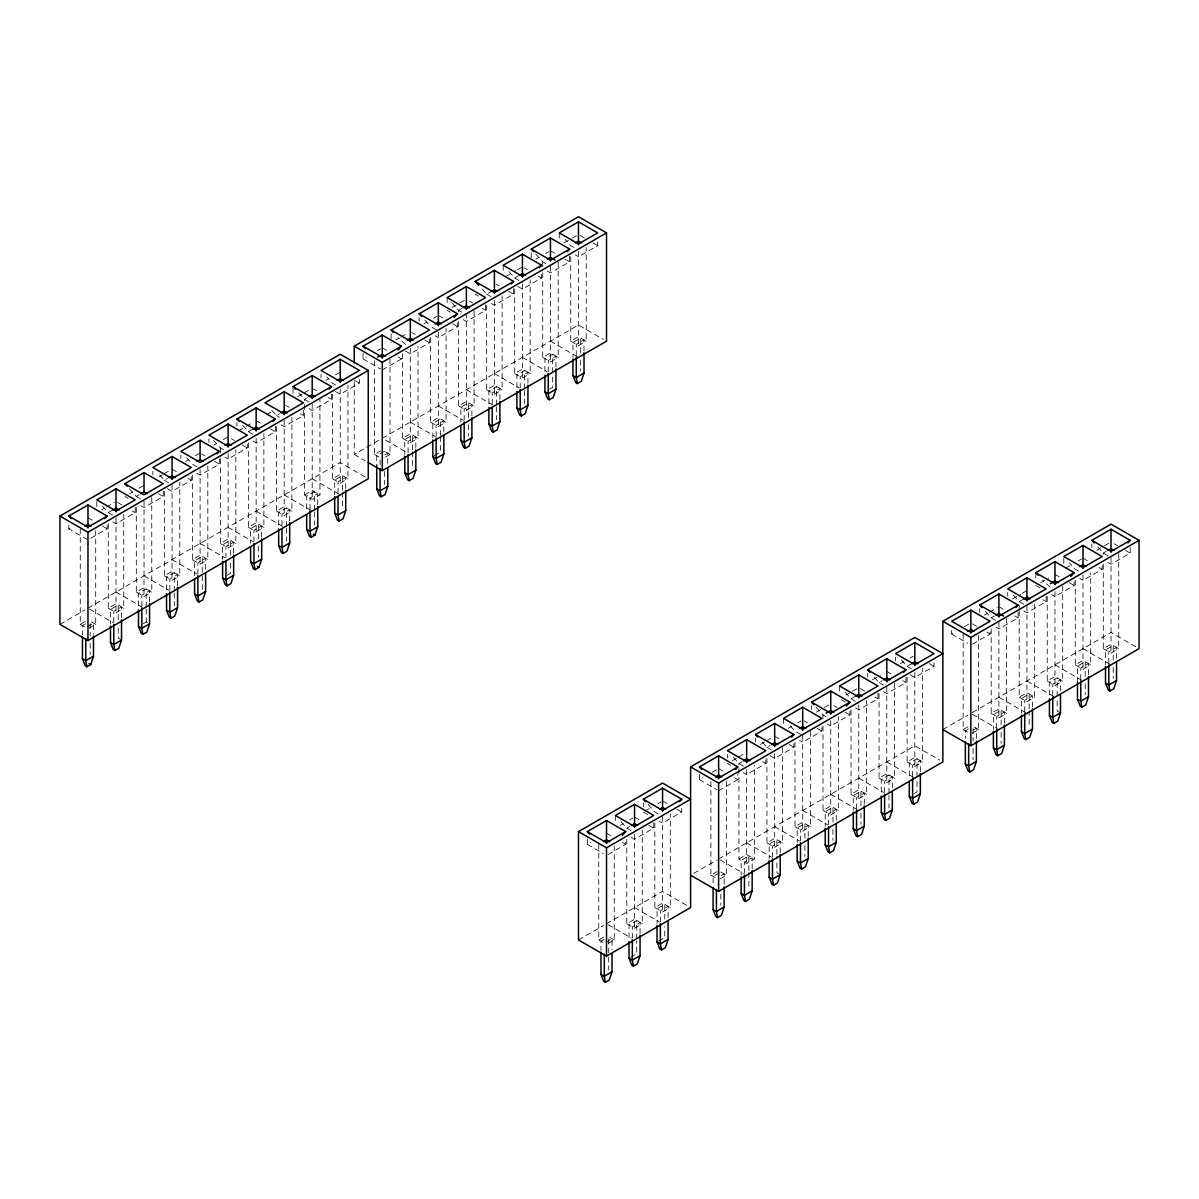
<?xml version="1.0" encoding="UTF-8"?>
<svg xmlns="http://www.w3.org/2000/svg" width="1199" height="1199" viewBox="0 0 1199 1199"><rect width="100%" height="100%" fill="white"/><g stroke="black" fill="none" stroke-linecap="round" stroke-linejoin="round"><path stroke-width="0.75" stroke-dasharray="5 3.75" d="M68.778 525.177L68.778 528.819L71.985 526.961M101.6 509.86L104.808 508.016M106.411 507.087L114.415 502.471M129.642 493.673L132.834 491.83M139.234 488.128L144.03 485.37M159.257 476.573L162.465 474.729M164.068 473.8L168.864 471.027M185.695 461.315L188.887 459.472M195.287 455.77L200.098 452.997M213.722 445.129L216.914 443.285M223.329 439.583L228.125 436.811M238.556 430.801L252.944 422.483M266.583 414.614L272.982 410.912M297.802 396.584L302.613 393.812M304.201 392.897L310.601 389.195M325.828 380.398L329.036 378.554M335.435 374.867L340.231 372.095M363.072 353.435L363.072 358.906L366.28 357.047M377.475 350.588L380.683 348.744M395.91 339.946L399.102 338.103M400.706 337.174L407.105 333.487M423.936 323.76L427.129 321.917M433.528 318.23L436.736 316.371M451.963 307.588L458.363 303.887M459.966 302.957L464.762 300.2M506.428 276.145L516.02 270.599M517.623 269.67L522.419 266.912M536.043 259.044L539.25 257.185M545.65 253.499L548.857 251.64M564.085 242.857L570.484 239.156M572.073 238.241L578.473 234.539M102.544 506.263L108.285 512.632L112.916 509.95M129.432 488.802L136.311 496.446L139.399 494.662M159.752 475.164L164.338 480.274L167.425 478.476M242.693 425.345L248.433 431.715L253.064 429.047M271.858 410.448L276.459 415.543L279.547 413.76M307.573 397.573L304.486 399.357L304.486 494.917L312.205 499.383L319.938 494.917L319.938 399.357M461.735 308.578L458.632 310.361L458.632 314.033M482.073 289.079L486.674 294.175L491.305 291.492M508.961 271.618L514.701 277.988L519.332 275.32M107.176 525.177L107.176 528.819L87.977 539.895L68.778 528.819M135.202 507.177L135.202 512.632L116.003 523.723L112.811 521.865M163.244 490.991L163.244 496.446L144.03 507.537L139.234 504.764M191.27 476.632L191.27 480.274L172.071 491.35L167.261 488.578M219.297 458.618L219.297 464.088L200.098 475.164L196.891 473.32M247.324 444.259L247.324 447.901L228.125 458.992L224.917 457.134M275.35 426.259L275.35 431.715L256.151 442.806L252.944 440.962M303.377 410.073L303.377 415.543L284.178 426.619L279.382 423.847M331.404 393.901L331.404 399.357L312.205 410.448L309.012 408.589M359.43 379.528L359.43 383.17L340.231 394.261L335.435 391.488M382.271 369.981L401.485 358.906L401.485 355.264M429.512 339.077L429.512 342.719L410.313 353.81L405.502 351.037M457.538 322.891L457.538 326.533L438.339 337.623L435.132 335.78M485.565 304.891L485.565 310.361L466.366 321.437L463.159 319.593M513.592 288.704L513.592 294.175L494.393 305.265L489.597 302.493M541.618 274.346L541.618 277.988L522.419 289.079L517.623 286.306M569.645 256.346L569.645 261.802L550.446 272.892L547.254 271.049M597.687 241.988L597.687 245.63L578.473 256.706L575.28 254.862M59.95 624.379L84.859 609.991M87.977 608.193L340.231 462.559L365.155 476.947M354.245 381.642L354.245 454.466L365.155 448.171M366.714 447.272L380.727 439.179M382.271 438.279L578.473 325.004L603.397 339.392M80.258 528.819L80.258 624.379L87.977 619.913M108.285 523.663L108.285 608.193L116.003 603.741L123.737 608.193L123.737 514.476M136.311 507.477L136.311 592.021L144.03 587.555L151.763 592.021L151.763 496.446M164.338 491.29L164.338 575.835L172.071 571.368L179.79 575.835L179.79 482.103M192.365 475.119L192.365 559.648L200.098 555.197L207.817 559.648L207.817 465.916M220.391 458.932L220.391 543.462L228.125 539.01L235.843 543.462L235.843 449.745M248.433 442.746L248.433 527.29L256.151 522.824L263.87 527.29L263.87 433.558M276.459 426.559L276.459 511.104L284.178 506.637L291.897 511.104L291.897 417.372M304.486 494.917L312.205 490.466L319.938 494.917M332.513 394.201L332.513 478.746L340.231 474.279L347.965 478.746L347.965 385.014M374.553 360.734L374.553 454.466L380.727 450.899M402.579 353.75L402.579 438.279L410.313 433.828L418.031 438.279L418.031 346.391M430.606 337.563L430.606 422.108L438.339 417.642L446.058 422.108L446.058 328.376M458.632 321.377L458.632 405.921L466.366 401.455L474.085 405.921L474.085 310.361M486.674 305.205L486.674 389.735L494.393 385.284L502.111 389.735L502.111 296.003M514.701 289.019L514.701 373.548L522.419 369.097L530.153 373.548L530.153 279.832M542.727 272.832L542.727 357.377L550.446 352.911L558.179 357.377L558.179 261.802M570.754 256.646L570.754 341.19L578.473 336.739L586.206 341.19L586.206 247.459M85.549 623.87L82.461 625.653L82.461 634.856M384.489 451.274L376.756 455.74L376.756 463.099M87.317 626.672L93.492 623.105L93.492 634.151M384.699 454.976L387.802 453.192L387.802 464.238M89.52 627.946L95.71 624.379L95.71 530.647M108.285 608.193L116.003 612.659L123.737 608.193M136.311 592.021L144.03 596.473L151.763 592.021M164.338 575.835L172.071 580.286L179.79 575.835M192.365 559.648L200.098 564.115L207.817 559.648M220.391 543.462L228.125 547.928L235.843 543.462M248.433 527.29L256.151 531.742L263.87 527.29M276.459 511.104L284.178 515.57L291.897 511.104M332.513 478.746L340.231 483.197L347.965 478.746M385.374 457.149L390.005 454.466L390.005 358.906M402.579 438.279L410.313 442.746L418.031 438.279M430.606 422.108L438.339 426.559L446.058 422.108M458.632 405.921L466.366 410.373L474.085 405.921M486.674 389.735L494.393 394.201L502.111 389.735M514.701 373.548L522.419 378.015L530.153 373.548M542.727 357.377L550.446 361.828L558.179 357.377M570.754 341.19L578.473 345.657L586.206 341.19M143.146 623.75L146.248 621.951L149.56 623.87M227.24 575.19L230.328 573.407L230.328 562.376M434.368 455.62L440.543 452.053L440.543 437.32M549.562 389.105L552.664 387.322L552.664 374.433M587.3 838.91L587.3 844.366L590.508 842.522M620.138 825.407L623.33 823.563M629.73 819.876L632.937 818.018M644.957 811.079L651.357 807.377M657.771 803.69L660.964 801.846M699.422 774.179L699.422 779.635L702.614 777.791M712.221 772.246L717.017 769.473M732.244 760.691L737.055 757.918M738.644 756.989L745.044 753.287M760.271 744.504L765.082 741.731M766.686 740.802L771.482 738.029M788.313 728.318L791.505 726.474M797.905 722.772L801.112 720.929M816.339 712.131L822.739 708.444M824.342 707.515L829.138 704.742M845.969 695.03L850.765 692.258M852.369 691.343L858.769 687.641M872.392 679.773L880.396 675.157M900.419 663.587L903.626 661.743M910.026 658.041L913.218 656.198M951.676 630.359L951.676 634.001L954.884 632.143M964.476 626.612L970.875 622.91M984.514 615.042L987.706 613.199M989.31 612.269L997.313 607.653M1012.541 598.856L1020.529 594.239M1022.133 593.325L1026.929 590.552M1040.567 582.684L1048.57 578.068M1065.386 568.341L1071.786 564.654M1078.186 560.952L1081.393 559.109M1096.62 550.311L1103.02 546.624M1104.624 545.695L1109.42 542.922M621.067 821.81L626.807 828.179L629.895 826.396M742.016 761.665L738.929 763.448L738.929 859.024L746.647 863.475L754.381 859.024L754.381 765.292M762.369 742.181L766.955 747.277L770.043 745.493M845.295 692.363L851.035 698.732L855.681 696.049M874.476 677.45L879.062 682.546L882.164 680.762M901.363 659.99L907.103 666.359L911.735 663.691M985.443 611.445L991.183 617.815L994.271 616.031M1023.841 598.96L1019.21 601.628L1019.21 608.987M1106.392 551.3L1103.29 553.084L1103.29 556.756M608.103 854.527L625.713 844.366L625.713 840.724M653.74 822.724L653.74 828.179L634.541 839.27L631.333 837.427M681.766 808.366L681.766 812.008L662.567 823.084L659.36 821.24M718.621 790.726L737.82 779.635L737.82 774.179M765.846 759.821L765.846 763.448L746.647 774.539L743.455 772.696M793.873 743.635L793.873 747.277L774.674 758.353L769.878 755.58M821.914 727.448L821.914 731.09L802.701 742.181L799.508 740.323M849.941 711.262L849.941 714.904L830.742 725.995L827.535 724.151M877.968 693.262L877.968 698.732L858.769 709.808L853.958 707.035M905.994 677.09L905.994 682.546L886.795 693.636L881.999 690.864M934.021 662.717L934.021 666.359L914.822 677.45L910.026 674.677M972.479 644.163L990.074 634.001L990.074 630.359M1018.101 612.359L1018.101 617.815L998.902 628.905L994.106 626.133M1046.142 596.173L1046.142 601.628L1026.929 612.719L1022.133 609.946M1074.169 581.815L1074.169 585.457L1054.97 596.532L1051.763 594.689M1102.196 565.628L1102.196 569.27L1082.997 580.361L1079.789 578.503M1130.222 547.628L1130.222 553.084L1111.023 564.174L1107.816 562.331M578.473 939.926L603.397 925.553M606.514 923.755L662.567 891.382L687.477 905.77M693.711 873.412L717.062 859.923M718.621 859.024L914.822 745.748L939.731 760.136M942.849 729.562L967.758 715.174M972.434 712.476L1111.023 632.472L1139.05 648.659M598.781 844.366L598.781 939.926L606.514 935.475M626.807 839.21L626.807 923.755L634.541 919.288L642.259 923.755L642.259 830.023M654.834 823.024L654.834 907.568L662.567 903.102L670.286 907.568L670.286 813.836M710.902 781.478L710.902 875.195L717.077 871.628M738.929 859.024L746.647 854.557L754.381 859.024M766.955 758.293L766.955 842.837L774.674 838.386L782.407 842.837L782.407 747.277M794.982 742.121L794.982 826.651L802.701 822.199L810.434 826.651L810.434 731.09M823.009 725.935L823.009 810.479L830.742 806.013L838.461 810.479L838.461 716.747M851.035 709.748L851.035 794.293L858.769 789.826L866.487 794.293L866.487 700.561M879.062 693.577L879.062 778.106L886.795 773.655L894.514 778.106L894.514 682.546M907.103 677.39L907.103 761.935L914.822 757.468L922.541 761.935L922.541 668.203M963.157 634.001L963.157 729.562L970.875 725.11M991.183 628.846L991.183 713.375L998.902 708.924L1006.635 713.375L1006.635 617.815M1019.21 610.816L1019.21 697.204L1026.929 692.737L1034.662 697.204L1034.662 603.472M1047.237 596.473L1047.237 681.017L1054.97 676.551L1062.689 681.017L1062.689 585.457M1075.263 580.301L1075.263 664.831L1082.997 660.379L1090.715 664.831L1090.715 572.942M1103.29 564.115L1103.29 648.659L1111.023 644.193L1118.742 648.659L1118.742 553.084M604.086 939.416L600.984 941.2L600.984 950.402M719.28 872.902L713.105 876.469L713.105 885.686M968.447 729.052L965.36 730.835L965.36 738.194M605.84 942.219L612.03 938.652L612.03 949.698M721.049 875.705L724.136 873.921L724.136 884.967M973.303 730.071L976.391 728.288L976.391 739.333M608.058 943.493L614.233 939.926L614.233 846.209M626.807 923.755L634.541 928.206L642.259 923.755M654.834 907.568L662.567 912.019L670.286 907.568M720.164 878.777L726.339 875.195L726.339 781.478M766.955 842.837L774.674 847.303L782.407 842.837M794.982 826.651L802.701 831.117L810.434 826.651M823.009 810.479L830.742 814.93L838.461 810.479M851.035 794.293L858.769 798.744L866.487 794.293M879.062 778.106L886.795 782.572L894.514 778.106M907.103 761.935L914.822 766.386L922.541 761.935M972.419 733.129L978.609 729.562L978.609 634.001M991.183 713.375L998.902 717.841L1006.635 713.375M1019.21 697.204L1026.929 701.655L1034.662 697.204M1047.237 681.017L1054.97 685.483L1062.689 681.017M1075.263 664.831L1082.997 669.297L1090.715 664.831M1103.29 648.659L1111.023 653.11L1118.742 648.659M630.569 957.267L636.744 953.7L636.744 940.81M658.596 941.08L664.771 937.513L664.771 926.467M913.938 793.648L917.025 791.865L917.025 778.99M580.076 235.469L584.872 238.241M592.876 242.857L597.687 245.63M1114.216 543.851L1117.423 545.695M1125.426 550.311L1130.222 553.084M573.841 247.414L570.754 245.63L565.014 239.26M1107.936 555.766L1103.29 553.084L1096.411 545.44M550.446 250.726L555.257 253.499M564.849 259.044L569.645 261.802M1082.997 558.179L1087.793 560.952M1098.988 567.427L1102.196 569.27M535.833 254.158L542.727 261.802L547.358 264.484M1078.366 571.054L1075.263 569.27L1069.523 562.901M524.023 267.827L527.215 269.67M538.426 276.145L541.618 277.988M1054.97 574.366L1059.766 577.139M1069.358 582.684L1074.169 585.457M514.701 277.988L522.419 282.454M1050.324 587.24L1042.65 580.361M1035.756 585.457L1040.567 588.229M495.996 284.013L499.189 285.857M508.796 291.402L513.592 294.175M1042.935 599.785L1046.142 601.628M486.674 294.175L491.305 296.842M475.194 294.175L478.386 296.018M550.446 341.19L578.473 357.377M1082.997 648.659L1111.023 664.831M469.558 301.114L472.766 302.957M482.358 308.503L485.565 310.361M998.902 606.724L1005.302 610.426M1014.909 615.971L1018.101 617.815M991.183 617.815L995.814 620.497M447.167 310.361L450.359 312.205M522.419 357.377L547.329 371.765M1054.97 664.831L1082.997 681.017M438.339 315.457L443.135 318.23M452.742 323.76L457.538 326.533M972.479 623.84L977.275 626.612M986.882 632.143L990.074 634.001M432.15 327.432L438.339 330.999M951.676 634.001L967.683 643.234M494.393 373.548L519.302 387.936M1026.929 681.017L1054.97 697.204M411.901 332.558L415.109 334.401M424.701 339.946L429.512 342.719M1060.486 712.865L1057.173 710.962L1057.173 698.073M405.667 344.503L397.993 337.623M466.366 389.735L492.834 405.022M998.902 697.204L1026.929 713.375M382.271 347.815L387.082 350.588M398.278 357.047L401.485 358.906M929.225 663.587L934.021 666.359M907.103 666.359L914.822 670.826M363.072 358.906L380.683 369.067M438.339 405.921L463.249 420.309M972.434 714.274L997.343 728.662M886.795 671.455L891.591 674.228M902.787 680.702L905.994 682.546M978.609 729.562L973.078 726.384L973.078 741.102M963.157 729.562L968.672 732.754M879.062 682.546L883.708 685.214M354.634 380.398L359.43 383.17M410.313 422.108L435.222 436.481M335.6 384.954L332.513 383.17L326.772 376.801M860.357 688.571L865.168 691.343M874.76 696.874L877.968 698.732M851.035 698.732L858.769 703.184M312.205 388.266L317.001 391.039M328.211 397.513L331.404 399.357M841.158 699.646L845.969 702.419M385.389 440.078L407.195 452.667M833.934 705.671L837.142 707.515M845.13 712.131L849.941 714.904M385.583 451.918L390.005 454.466M374.553 454.466L380.068 457.658L380.068 466.861M816.129 707.26L823.009 714.904L827.64 717.587M285.782 405.382L288.974 407.225M300.185 413.685L303.377 415.543M354.245 454.466L365.155 460.761M886.795 761.935L914.822 778.106M276.459 415.543L279.547 417.327M804.304 720.929L807.512 722.772M817.104 728.318L821.914 731.09M796.526 731.99L801.157 734.657M256.151 420.639L262.551 424.326M270.554 428.942L275.35 431.715M858.769 778.106L883.678 792.494M248.433 431.715L253.064 434.398M774.674 736.186L779.485 738.959M789.077 744.504L793.873 747.277M312.205 478.746L340.231 494.917M766.955 747.277L773.13 750.844M231.317 438.669L234.524 440.513M242.528 445.129L247.324 447.901M830.742 794.293L857.21 809.58M213.512 440.258L220.391 447.901L225.037 450.584M762.654 761.605L765.846 763.448M284.178 494.917L312.205 511.104M743.56 766.131L738.929 763.448L733.188 757.079M201.687 453.926L204.894 455.77M214.486 461.315L219.297 464.088M727.448 763.448L730.656 765.307M802.701 810.479L827.625 824.852M196.996 466.756L192.365 464.088L186.624 457.718M718.621 768.559L725.02 772.246M734.627 777.791L737.82 779.635M256.151 511.104L282.619 526.391M172.071 469.184L176.867 471.956M188.063 478.416L191.27 480.274M699.422 779.635L717.017 789.796M774.674 826.651L799.598 841.039M164.338 480.274L172.071 484.726L172.071 580.286M228.125 527.29L253.034 541.663M158.433 493.673L163.244 496.446M746.647 842.837L771.571 857.225M136.311 496.446L140.942 499.129M662.567 800.917L667.363 803.69M676.97 809.235L681.766 812.008M124.831 496.446L128.038 498.304M780.189 874.7L776.892 872.782L776.892 856.221M200.098 543.462L225.007 557.85M657.936 813.791L654.834 812.008L646.801 803.075M117.607 502.471L122.403 505.244M132.01 510.789L135.202 512.632M643.368 812.008L648.164 814.765M720.179 859.923L743.53 873.412M108.285 512.632L116.003 517.084M634.541 817.104L639.337 819.876M648.929 825.407L653.74 828.179M720.824 872.018L726.339 875.195M172.071 559.648L196.981 574.036M710.902 875.195L716.417 878.387M626.807 828.179L631.453 830.862M87.977 517.728L92.773 520.501M102.38 526.046L107.176 528.819M606.514 833.275L611.31 836.048M622.506 842.522L625.713 844.366M144.03 575.835L168.954 590.223M587.3 844.366L603.307 853.598M116.003 592.021L142.471 607.293M634.541 907.568L659.45 921.956M89.535 609.092L112.886 622.581M95.71 624.379L90.18 621.187L90.18 635.92M121.519 640.056L118.221 638.138L118.221 627.092M608.058 924.654L631.423 938.128M80.258 624.379L85.773 627.572M614.233 939.926L608.717 936.749L608.717 955.153M598.781 939.926L604.296 943.118M1013.47 595.259L1019.21 601.628L1026.929 606.094L1026.929 701.655M451.753 302.703L458.632 310.361L466.366 314.812L466.366 410.373M424.881 320.163L430.606 326.533M790.396 725.995L794.982 731.09M298.746 392.987L304.486 399.357L312.205 403.823L312.205 499.383M1116.539 658.416L1116.539 647.385L1108.82 651.836L1108.82 662.882M1113.227 660.184L1113.227 645.467L1105.508 649.933L1105.508 664.651M1113.227 667.558L1113.227 678.589M1111.023 557.55L1111.023 653.11M1091.824 543.986L1091.824 547.628M1088.512 674.602L1088.512 663.557L1080.779 668.023L1080.779 679.069M1085.2 676.371L1085.2 661.653L1077.481 666.104L1077.481 682.681M1085.2 683.73L1085.2 694.776M1082.997 574.891L1082.997 669.297M1063.798 558.344L1063.798 563.815M1060.486 690.789L1060.486 679.743L1052.752 684.209L1052.752 695.24M1057.173 696.229L1057.173 677.825L1049.44 682.291L1049.44 697.009M1054.97 591.751L1054.97 685.483M1035.756 572.702L1035.756 579.986M1032.459 706.96L1032.459 695.93L1024.725 700.381L1024.725 711.427M1029.147 708.744L1029.147 694.011L1021.413 698.477L1021.413 713.195M1029.147 710.572L1029.147 727.149M1007.73 592.531L1007.73 596.173M1004.417 723.147L1004.417 712.101L996.699 716.567L996.699 727.613M1001.12 724.915L1001.12 710.198L993.386 714.649L993.386 729.382M1001.12 732.274L1001.12 743.32M998.902 622.281L998.902 717.841M979.703 608.717L979.703 612.359M973.078 748.461L973.078 759.507M920.337 771.691L920.337 760.646L912.619 765.112L912.619 776.158M917.025 777.147L917.025 758.742L909.307 763.208L909.307 777.926M914.822 672.654L914.822 766.386M895.623 657.262L895.623 660.904M892.311 787.878L892.311 776.832L884.592 781.298L884.592 792.344M888.999 793.333L888.999 774.929L881.28 779.38L881.28 794.113M888.999 795.177L888.999 808.051M886.795 686.997L886.795 782.572M867.596 673.448L867.596 677.09M864.284 804.064L864.284 793.019L856.551 797.47L856.551 808.516M860.972 805.833L860.972 791.1L853.253 795.566L853.253 810.284M860.972 813.192L860.972 824.238M858.769 705.027L858.769 798.744M839.57 685.978L839.57 693.262M836.258 820.236L836.258 809.205L828.524 813.656L828.524 824.702M832.945 822.019L832.945 807.287L825.212 811.753L825.212 826.471M832.945 829.378L832.945 840.424M830.742 720.539L830.742 814.93M823.009 714.904L823.009 718.591M811.528 705.806L811.528 709.448M808.231 836.422L808.231 825.377L800.497 829.843L800.497 840.889M804.919 838.191L804.919 823.473L797.185 827.924L797.185 842.657M804.919 845.55L804.919 856.596M802.701 735.557L802.701 831.117M783.502 718.351L783.502 725.635M780.189 852.609L780.189 841.563L772.471 846.029L772.471 857.06M776.892 854.377L776.892 839.66L769.159 844.111L769.159 858.844M774.674 753.572L774.674 847.303M755.475 738.164L755.475 741.806M752.163 868.795L752.163 857.75L744.444 862.201L744.444 873.247M748.85 870.564L748.85 855.831L741.132 860.297L741.132 875.015M748.85 872.392L748.85 888.969M746.647 769.758L746.647 863.475M727.448 754.351L727.448 757.993M720.824 894.109L720.824 905.14M668.083 917.34L668.083 906.294L660.364 910.745L660.364 921.791M664.771 919.108L664.771 904.376L657.052 908.842L657.052 923.56M662.567 816.459L662.567 912.019M643.368 802.895L643.368 806.537M640.056 933.511L640.056 922.481L632.323 926.932L632.323 937.978M636.744 938.967L636.744 920.562L629.025 925.029L629.025 939.746M634.541 834.474L634.541 928.206M615.342 815.44L615.342 822.724M608.717 956.997L608.717 969.871M584.003 350.962L584.003 339.917L576.269 344.383L576.269 355.414M580.691 352.731L580.691 338.013L572.957 342.464L572.957 357.197M580.691 360.09L580.691 371.135M578.473 251.25L578.473 345.657M559.274 232.891L559.274 240.16M555.961 367.149L555.961 356.103L548.243 360.554L548.243 371.6M552.664 372.589L552.664 354.185L544.931 358.651L544.931 373.369M550.446 266.268L550.446 361.828M542.727 261.802L542.727 271.004M531.247 252.704L531.247 259.988M527.935 383.32L527.935 372.275L520.216 376.741L520.216 387.787M524.622 388.776L524.622 370.371L516.904 374.822L516.904 389.555M524.622 390.619L524.622 403.493M522.419 284.283L522.419 378.015M503.22 265.249L503.22 272.533M499.908 399.507L499.908 388.461L492.189 392.927L492.189 403.973M496.596 404.962L496.596 386.558L488.877 391.009L488.877 405.742M496.596 406.791L496.596 419.68M494.393 300.469L494.393 394.201M471.881 415.693L471.881 404.648L464.163 409.099L464.163 420.145M468.569 417.462L468.569 402.729L460.851 407.195L460.851 421.913M468.569 424.821L468.569 435.866M447.167 297.607L447.167 304.891M443.855 431.865L443.855 420.834L436.121 425.285L436.121 436.331M440.543 435.477L440.543 418.916L432.824 423.382L432.824 438.1M438.339 332.168L438.339 426.559M419.14 317.435L419.14 321.077M415.828 448.051L415.828 437.006L408.095 441.472L408.095 452.518M412.516 449.82L412.516 435.102L404.782 439.553L404.782 454.286M412.516 451.663L412.516 468.224M410.313 348.339L410.313 442.746M391.114 333.622L391.114 342.719M384.489 471.522L384.489 484.411M345.747 488.503L345.747 477.472L338.028 481.923L338.028 492.969M342.449 490.271L342.449 475.553L334.716 480.02L334.716 494.737M342.449 492.115L342.449 508.691M340.231 388.806L340.231 483.197M321.032 374.073L321.032 377.715M317.72 504.689L317.72 493.643L310.001 498.11L310.001 509.155M314.408 510.145L314.408 491.74L306.689 496.191L306.689 510.924M314.408 511.988L314.408 524.862M293.006 388.431L293.006 393.901M289.693 520.876L289.693 509.83L281.975 514.296L281.975 525.327M286.381 526.331L286.381 507.911L278.663 512.378L278.663 527.095M286.381 528.159L286.381 541.049M284.178 420.264L284.178 515.57M261.667 537.062L261.667 526.016L253.948 530.468L253.948 541.513M258.355 538.831L258.355 524.098L250.636 528.564L250.636 543.282M258.355 546.189L258.355 557.235M256.151 438.294L256.151 531.742M236.952 422.618L236.952 426.259M233.64 553.234L233.64 542.188L225.922 546.654L225.922 557.7M230.328 555.002L230.328 540.284L222.609 544.736L222.609 559.468M228.125 453.522L228.125 547.928M220.391 447.901L220.391 457.089M208.926 438.804L208.926 442.446M205.614 569.42L205.614 558.374L197.88 562.841L197.88 573.886M202.301 589.593L202.301 556.471L194.583 560.922L194.583 575.655M200.098 469.708L200.098 564.115M180.899 454.991L180.899 458.618M177.587 585.607L177.587 574.561L169.853 579.012L169.853 590.058M174.275 591.047L174.275 572.642L166.541 577.109L166.541 591.826M174.275 592.891L174.275 605.78M152.858 471.162L152.858 474.804M149.56 601.778L149.56 590.747L141.827 595.199L141.827 606.244M146.248 607.234L146.248 588.829L138.514 593.295L138.514 608.013M146.248 609.077L146.248 621.951M144.03 500.912L144.03 596.473M121.519 617.965L121.519 606.919L113.8 611.385L113.8 622.431M118.221 619.733L118.221 605.015L110.488 609.467L110.488 624.199M116.003 518.253L116.003 612.659M96.804 501.707L96.804 507.177M90.18 643.278L90.18 654.324"/><path stroke-width="1.5" d="M82.461 636.699L82.461 658.776L85.219 665.79L86.883 666.749L90.734 664.516L93.492 656.228L93.492 635.995M121.519 619.808L121.519 640.056L118.761 648.329L114.909 650.562L113.246 649.603L110.488 642.604L110.488 626.043M149.56 603.622L149.56 623.87L146.788 632.158L142.936 634.376L141.272 633.432L138.514 626.418L138.514 609.856M177.587 587.435L177.587 607.683L174.829 615.971L170.962 618.204L169.299 617.245L166.541 610.231L166.541 593.67M205.614 573.107L205.614 591.512L202.856 599.785L198.989 602.018L197.34 601.059L194.583 594.06L194.583 579.327M233.64 555.077L233.64 575.325L230.882 583.598L227.016 585.831L225.367 584.887L222.609 577.873L222.609 561.312M250.636 546.969L250.636 561.687L253.394 568.701L255.042 569.66L258.909 567.427L261.667 559.139L261.667 538.891M289.693 522.719L289.693 542.952L286.936 551.24L283.069 553.473L281.42 552.514L278.663 545.5L278.663 528.939M306.689 514.596L306.689 529.329L309.447 536.328L311.111 537.287L314.962 535.054L317.72 526.781L317.72 506.533M345.747 490.346L345.747 510.594L342.989 518.882L339.137 521.1L337.474 520.156L334.716 513.142L334.716 496.581M387.802 467.91L387.802 486.314L385.044 494.602L381.177 496.836L379.513 495.876L376.756 488.877L376.756 464.942M415.828 449.895L415.828 470.143L413.07 478.416L409.204 480.649L407.555 479.69L404.782 472.691L404.782 456.13M443.855 435.552L443.855 453.956L441.097 462.244L437.23 464.463L435.582 463.518L432.824 456.504L432.824 439.943M471.881 417.537L471.881 437.77L469.124 446.058L465.257 448.291L463.608 447.332L460.851 440.318L460.851 425.6M499.908 401.35L499.908 421.598L497.15 429.871L493.284 432.105L491.635 431.145L488.877 424.146L488.877 407.57M527.935 385.164L527.935 405.412L525.177 413.7L521.325 415.918L519.662 414.974L516.904 407.96L516.904 391.399M555.961 368.977L555.961 389.225L553.204 397.513L549.352 399.747L547.688 398.787L544.931 391.773L544.931 375.212M584.003 352.806L584.003 373.054L581.23 381.327L577.378 383.56L575.715 382.601L572.957 375.602L572.957 359.026M612.03 953.385L612.03 971.789L609.272 980.063L605.405 982.296L603.741 981.337L600.984 974.337L600.984 952.246M640.056 935.355L640.056 955.603L637.298 963.891L633.432 966.109L631.783 965.165L629.025 958.151L629.025 941.59M668.083 921.012L668.083 939.416L665.325 947.705L661.458 949.938L659.81 948.979L657.052 941.964L657.052 925.403M724.136 886.81L724.136 907.058L721.378 915.347L717.512 917.565L715.863 916.621L713.105 909.606L713.105 887.515M752.163 870.624L752.163 890.872L749.405 899.16L745.553 901.393L743.89 900.434L741.132 893.42L741.132 876.859M780.189 854.452L780.189 874.7L777.432 882.974L773.58 885.207L771.916 884.248L769.159 877.248L769.159 860.672M808.231 838.266L808.231 858.514L805.473 866.787L801.606 869.02L799.943 868.061L797.185 861.062L797.185 844.501M836.258 823.923L836.258 842.327L833.5 850.616L829.633 852.834L827.984 851.889L825.212 844.875L825.212 828.314M864.284 805.908L864.284 826.141L861.526 834.429L857.66 836.662L856.011 835.703L853.253 828.689L853.253 812.128M892.311 791.565L892.311 809.969L889.553 818.243L885.686 820.476L884.038 819.516L881.28 812.517L881.28 795.941M920.337 773.535L920.337 793.783L917.58 802.071L913.713 804.289L912.064 803.345L909.307 796.331L909.307 781.613M976.391 741.177L976.391 761.425L973.633 769.698L969.781 771.931L968.118 770.972L965.36 763.973L965.36 741.881M1004.417 724.99L1004.417 745.238L1001.66 753.512L997.808 755.745L996.144 754.785L993.386 747.786L993.386 731.225M1032.459 708.804L1032.459 729.052L1029.701 737.34L1025.834 739.573L1024.171 738.614L1021.413 731.6L1021.413 715.039M1060.486 694.461L1060.486 712.865L1057.728 721.154L1053.861 723.387L1052.212 722.427L1049.44 715.413L1049.44 698.852M1088.512 676.446L1088.512 696.694L1085.754 704.967L1081.888 707.2L1080.239 706.241L1077.481 699.242L1077.481 682.681M1116.539 662.103L1116.539 680.507L1113.781 688.796L1109.914 691.014L1108.266 690.069L1105.508 683.055L1105.508 666.494M104.883 518.627L107.176 516.065L87.977 504.989L68.778 516.065L71.071 518.627M217.004 453.896L219.297 451.349L200.098 440.258L180.899 451.349L200.098 462.424L219.297 451.349M273.057 421.523L275.35 418.976L256.151 407.9L236.952 418.976L239.245 421.523M329.111 389.165L331.404 386.618L312.205 375.527L293.006 386.618L295.299 389.165M398.038 349.988L401.485 346.166L382.271 335.076L363.072 346.166L365.38 348.714M454.091 317.615L457.538 313.793L438.339 302.703L419.14 313.793L421.434 316.341M511.299 283.983L513.592 281.435L494.393 270.345L475.194 281.435L478.641 285.257M539.325 267.797L541.618 265.249L522.419 254.158L503.22 265.249L522.419 276.34L541.618 265.249M567.352 251.61L569.645 249.062L550.446 237.987L531.247 249.062L533.54 251.61M622.266 835.448L625.713 831.626L606.514 820.536L587.3 831.626L589.608 834.174M679.473 801.801L681.766 799.253L662.567 788.178L643.368 799.253L645.662 801.801M735.527 769.443L737.82 766.895L718.621 755.805L699.422 766.895L701.715 769.443M791.58 737.085L793.873 734.537L774.674 723.447L755.475 734.537L757.768 737.085M846.494 705.986L849.941 702.164L830.742 691.074L811.528 702.164L813.836 704.712M903.701 672.354L905.994 669.806L886.795 658.716L867.596 669.806L869.889 672.354M1015.808 607.623L1018.101 605.075L998.902 593.985L979.703 605.075L981.996 607.623M1070.722 576.539L1074.169 572.702L1054.97 561.627L1035.756 572.702L1038.064 575.25M1127.929 542.892L1130.222 540.344L1111.023 529.254L1091.824 540.344L1094.117 542.892M59.95 516.065L340.231 354.245L368.258 370.431L368.258 478.746L87.977 640.566L59.95 624.379L59.95 516.065L87.977 532.251L368.258 370.431M354.245 362.967L354.245 346.166L578.473 216.704L606.514 232.891L606.514 341.19L382.271 470.652L368.258 462.559M116.003 488.802L96.804 499.893L116.003 510.969L135.202 499.893L116.003 488.802L116.003 511.853M124.831 483.707L144.03 472.616L163.244 483.707L144.03 494.797L124.831 483.707L127.124 486.254M172.071 456.444L152.858 467.52L172.071 478.611L191.27 467.52L172.071 456.444L172.071 479.48M228.125 424.071L208.926 435.162L228.125 446.253L247.324 435.162L228.125 424.071L228.125 447.122M284.178 391.713L264.979 402.804L284.178 413.88L303.377 402.804L284.178 391.713L284.178 414.749M340.231 359.34L321.032 370.431L340.231 381.522L359.43 370.431L340.231 359.34L340.231 382.391M391.114 329.98L410.313 318.889L429.512 329.98L410.313 341.056L391.114 329.98L393.407 332.528M466.366 286.531L447.167 297.607L466.366 308.698L485.565 297.607L466.366 286.531L466.366 309.567M578.473 221.8L559.274 232.891L578.473 243.967L597.687 232.891L578.473 221.8L578.473 244.836M84.889 526.136L87.977 524.353L91.064 526.136M112.916 509.95L116.003 508.166L119.091 509.95M140.942 493.778L144.03 491.995L147.132 493.778M168.969 477.592L172.071 475.808L175.159 477.592M196.996 461.405L200.098 459.622L203.186 461.405M225.037 445.234L228.125 443.45L231.212 445.234M253.064 429.047L256.151 427.264L259.239 429.047M281.091 412.861L284.178 411.077L287.265 412.861M309.117 396.674L312.205 394.891L315.292 396.674M337.144 380.503L340.231 378.719L343.319 380.503M377.64 357.122L382.271 354.439L385.374 356.223M407.21 340.036L410.313 338.253L413.4 340.036M435.252 323.865L438.339 322.081L441.427 323.865M463.279 307.678L466.366 305.895L469.453 307.678M491.305 291.492L494.393 289.708L497.48 291.492M519.332 275.32L522.419 273.537L525.507 275.32M547.358 259.134L550.446 257.35L555.092 260.018M575.385 242.947L578.473 241.164L581.575 242.947M107.176 516.065L87.977 527.155L68.778 516.065M275.35 418.976L256.151 430.066L236.952 418.976M331.404 386.618L312.205 397.693L293.006 386.618M401.485 346.166L382.271 357.242L363.072 346.166M457.538 313.793L438.339 324.884L419.14 313.793M513.592 281.435L494.393 292.511L475.194 281.435M569.645 249.062L550.446 260.153L531.247 249.062M354.245 346.166L382.271 362.338L606.514 232.891M93.492 656.228L85.773 660.694L82.461 658.776M121.519 640.056L113.8 644.507L110.488 642.604M149.56 623.87L141.827 628.336L138.514 626.418M177.587 607.683L169.853 612.149L166.541 610.231M205.614 591.512L197.88 595.963L194.583 594.06M233.64 575.325L225.922 579.776L222.609 577.873M261.667 559.139L253.948 563.605L250.636 561.687M289.693 542.952L281.975 547.418L278.663 545.5M317.72 526.781L310.001 531.232L306.689 529.329M345.747 510.594L338.028 515.06L334.716 513.142M387.802 486.314L380.068 490.781L376.756 488.877M415.828 470.143L408.095 474.594L404.782 472.691M443.855 453.956L436.121 458.423L432.824 456.504M471.881 437.77L464.163 442.236L460.851 440.318M499.908 421.598L492.189 426.05L488.877 424.146M527.935 405.412L520.216 409.863L516.904 407.96M555.961 389.225L548.243 393.692L544.931 391.773M584.003 373.054L576.269 377.505L572.957 375.602M578.473 831.626L662.567 783.082L690.594 799.253L606.514 847.813L578.473 831.626L578.473 939.926L606.514 956.113L690.594 907.568L690.594 766.895L914.822 637.433L942.849 653.62L718.621 783.082L690.594 766.895M690.594 875.195L718.621 891.382L942.849 761.935L942.849 621.262L1111.023 524.158L1139.05 540.344L1139.05 648.659L970.875 745.748L942.849 729.562M634.541 804.349L615.342 815.44L634.541 826.531L653.74 815.44L634.541 804.349L634.541 827.4M746.647 739.633L727.448 750.709L746.647 761.8L765.846 750.709L746.647 739.633L746.647 762.669M802.701 707.26L783.502 718.351L802.701 729.427L821.914 718.351L802.701 707.26L802.701 730.311M858.769 674.902L839.57 685.978L858.769 697.069L877.968 685.978L858.769 674.902L858.769 697.938M914.822 642.529L895.623 653.62L914.822 664.711L934.021 653.62L914.822 642.529L914.822 665.58M970.875 610.171L951.676 621.262L970.875 632.338L990.074 621.262L970.875 610.171L970.875 633.207M1026.929 577.813L1007.73 588.889L1026.929 599.98L1046.142 588.889L1026.929 577.813L1026.929 600.849M1082.997 545.44L1063.798 556.531L1082.997 567.607L1102.196 556.531L1082.997 545.44L1082.997 568.491M603.412 841.683L606.514 839.899L609.602 841.683M631.453 825.511L634.541 823.728L637.628 825.511M659.48 809.325L662.567 807.541L665.655 809.325M715.533 776.967L718.621 775.183L721.708 776.967M743.56 760.78L746.647 758.997L749.735 760.78M771.586 744.594L774.674 742.81L777.761 744.594M799.613 728.407L802.701 726.624L805.803 728.407M826.096 713.12L830.742 710.452L833.83 712.236M855.681 696.049L858.769 694.266L861.856 696.049M883.708 679.863L886.795 678.079L889.883 679.863M911.735 663.691L914.822 661.908L917.909 663.691M967.788 631.318L970.875 629.535L973.963 631.318M995.814 615.147L998.902 613.348L1003.548 616.031M1023.841 598.96L1026.929 597.177L1030.031 598.96M1050.324 583.673L1054.97 580.99L1058.058 582.774M1079.909 566.587L1082.997 564.804L1086.084 566.587M1107.936 550.416L1111.023 548.632L1114.111 550.416M625.713 831.626L606.514 842.702L587.3 831.626M681.766 799.253L662.567 810.344L643.368 799.253M737.82 766.895L718.621 777.986L699.422 766.895M793.873 734.537L774.674 745.613L755.475 734.537M849.941 702.164L830.742 713.255L811.528 702.164M905.994 669.806L886.795 680.882L867.596 669.806M1018.101 605.075L998.902 616.166L979.703 605.075M1074.169 572.702L1054.97 583.793L1035.756 572.702M1130.222 540.344L1111.023 551.435L1091.824 540.344M942.849 621.262L970.875 637.433L1139.05 540.344M612.03 971.789L604.296 976.241L600.984 974.337M640.056 955.603L632.323 960.069L629.025 958.151M668.083 939.416L660.364 943.883L657.052 941.964M724.136 907.058L716.417 911.51L713.105 909.606M752.163 890.872L744.444 895.338L741.132 893.42M780.189 874.7L772.471 879.152L769.159 877.248M808.231 858.514L800.497 862.965L797.185 861.062M836.258 842.327L828.524 846.794L825.212 844.875M864.284 826.141L856.551 830.607L853.253 828.689M892.311 809.969L884.592 814.421L881.28 812.517M920.337 793.783L912.619 798.249L909.307 796.331M976.391 761.425L968.672 765.876L965.36 763.973M1004.417 745.238L996.699 749.69L993.386 747.786M1032.459 729.052L1024.725 733.518L1021.413 731.6M1060.486 712.865L1052.752 717.332L1049.44 715.413M1088.512 696.694L1080.779 701.145L1077.481 699.242M1116.539 680.507L1108.82 684.974L1105.508 683.055M313.314 534.11L314.962 535.054M257.26 566.468L258.909 567.427M89.086 663.557L90.734 664.516M1109.914 691.014L1108.82 684.974L1108.82 664.726M1081.888 707.2L1080.779 701.145L1080.779 680.897M1053.861 723.387L1052.752 717.332L1052.752 697.084M1025.834 739.573L1024.725 733.518L1024.725 713.27M997.808 755.745L996.699 749.69L996.699 729.457M969.781 771.931L968.672 765.876L968.672 743.785M913.713 804.289L912.619 798.249L912.619 778.001M885.686 820.476L884.592 814.421L884.592 794.173M857.66 836.662L856.551 830.607L856.551 810.359M829.633 852.834L828.524 846.794L828.524 826.546M801.606 869.02L800.497 862.965L800.497 842.732M773.58 885.207L772.471 879.152L772.471 858.904M745.553 901.393L744.444 895.338L744.444 875.09M717.512 917.565L716.417 911.51L716.417 889.433M577.378 383.56L576.269 377.505L576.269 357.257M661.458 949.938L660.364 943.883L660.364 923.635M549.352 399.747L548.243 393.692L548.243 373.444M633.432 966.109L632.323 960.069L632.323 939.821M521.325 415.918L520.216 409.863L520.216 389.63M605.405 982.296L604.296 976.241L604.296 954.164M493.284 432.105L492.189 426.05L492.189 407.645M465.257 448.291L464.163 442.236L464.163 421.988M437.23 464.463L436.121 458.423L436.121 438.175M409.204 480.649L408.095 474.594L408.095 454.346M381.177 496.836L380.068 490.781L380.068 468.689M339.137 521.1L338.028 515.06L338.028 496.656M311.111 537.287L310.001 531.232L310.001 510.984M283.069 553.473L281.975 547.418L281.975 529.014M255.042 569.66L253.948 563.605L253.948 543.357M227.016 585.831L225.922 579.776L225.922 561.372M198.989 602.018L197.88 595.963L197.88 575.715M170.962 618.204L169.853 612.149L169.853 591.901M142.936 634.376L141.827 628.336L141.827 608.088M114.909 650.562L113.8 644.507L113.8 624.259M86.883 666.749L85.773 660.694L85.773 638.602M1111.023 529.254L1111.023 552.304M1054.97 561.627L1054.97 584.662M998.902 593.985L998.902 617.035M970.875 637.433L970.875 745.748M886.795 658.716L886.795 681.766M830.742 691.074L830.742 714.124M774.674 723.447L774.674 746.482M718.621 755.805L718.621 778.855M718.621 783.082L718.621 891.382M662.567 788.178L662.567 811.213M606.514 820.536L606.514 843.586M606.514 847.813L606.514 956.113M550.446 237.987L550.446 261.022M522.419 254.158L522.419 277.209M494.393 270.345L494.393 293.395M438.339 302.703L438.339 325.753M410.313 318.889L410.313 341.94M382.271 335.076L382.271 358.111M382.271 362.338L382.271 470.652M312.205 375.527L312.205 398.578M256.151 407.9L256.151 430.936M200.098 440.258L200.098 459.622M144.03 472.616L144.03 491.995M87.977 504.989L87.977 528.025M87.977 532.251L87.977 640.566"/></g></svg>
